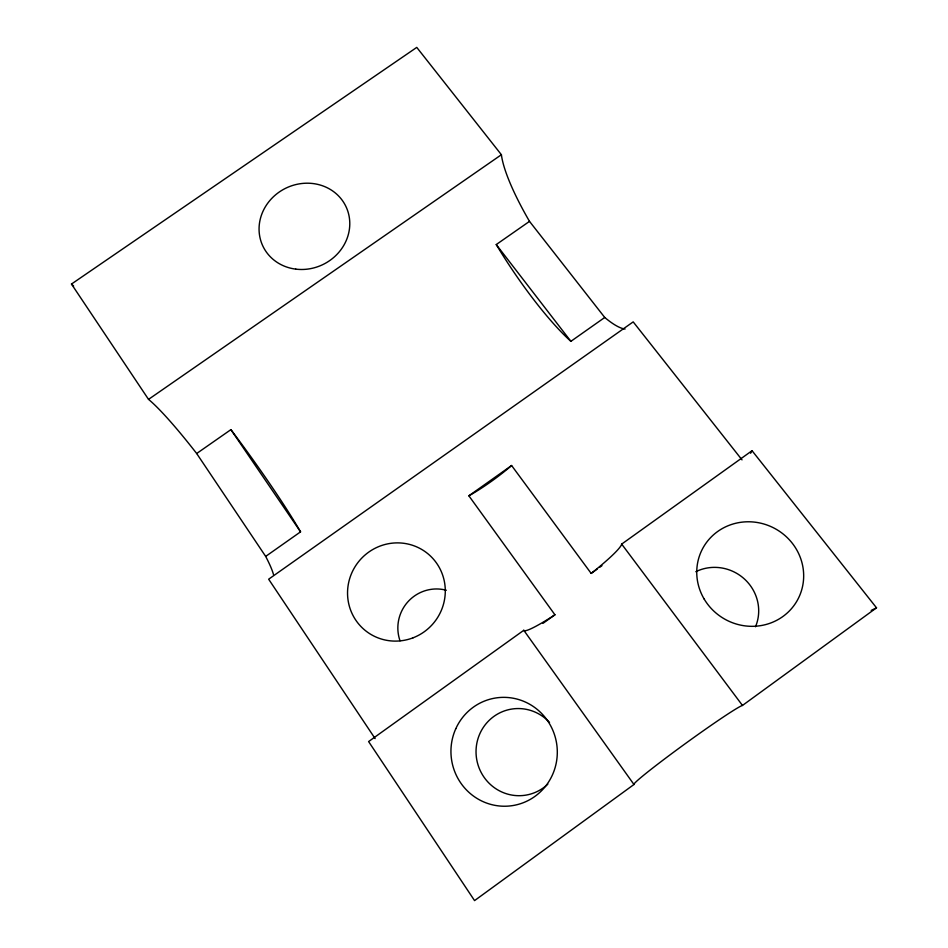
<?xml version="1.0" encoding="UTF-8"?>
<svg xmlns="http://www.w3.org/2000/svg" width="948" height="948" viewBox="0 0 948 948"><rect width="100%" height="100%" fill="white"/><g stroke="black" fill="none" stroke-linecap="round" stroke-linejoin="round"><path stroke-width="1.42" d="M750.591 453.239L752.048 450.715L876.521 607.822L742.474 705.454A67.379 2.939 -35.9 0 0 682.88 745.401A67.379 2.939 -35.9 0 0 633.963 784.494L474.557 900.6L368.606 741.573L523.794 630.29A65.27 6.423 -36 0 0 551.404 617.077L554.936 614.79L468.869 495.804L511.6 465.515L591.161 573.41L597.169 569.12M511.6 465.515L509.277 467.53A63.563 13.556 -36.2 0 1 471.393 494.382L468.869 495.804M591.161 573.41L594.669 570.637A65.128 7.051 -36.1 0 0 621.687 544.093L752.048 450.715M599.563 567.39L601.968 565.672M542.943 623.381L554.936 614.79M273.451 574.476A114.554 12.952 54.1 0 0 265.677 556.405L300.552 531.84L230.897 429.645L196.674 453.511A114.554 12.952 54.1 0 0 148.528 399.381L71.479 284.044L416.764 47.4L501.397 154.725A112.587 24.921 56.1 0 0 529.505 221.37L604.741 317.473A112.587 24.921 56.1 0 0 625.064 329.039M529.505 221.37L496.254 244.56A112.776 21.2 55.9 0 0 570.886 341.339L604.741 317.473M148.528 399.381L501.397 154.725M871.2 610.417L876.521 607.822M71.479 284.044L73.636 286.047M742.011 459.875L633.193 321.882L268.651 579.204L375.124 738.599M496.254 244.56L570.886 341.339M621.687 544.093L742.474 705.454M523.794 630.29L633.963 784.494M196.674 453.511L265.677 556.405M230.897 429.645A114.353 8.994 54.3 0 1 300.552 531.84M547.837 784.138A43.62 42.565 78.5 0 1 487.651 781.733A43.62 42.565 78.5 0 1 489.346 720.196A43.62 42.565 78.5 0 1 549.532 722.423M695.808 571.703A43.217 41.736 32.9 0 1 744.607 579.169A43.217 41.736 32.9 0 1 755.497 626.77M400.032 640.789A38.667 38.11 -61.7 0 1 446.33 590.249M455.798 728.704A54.474 53.159 81.5 0 0 509.052 806.037A54.474 53.159 81.5 0 0 547.517 720.634A54.474 53.159 81.5 0 0 455.798 728.704M704.163 599.041A53.953 51.773 28.5 0 0 796.758 601.328A53.953 51.773 28.5 0 0 749.714 521.791A53.953 51.773 28.5 0 0 704.163 599.041M295.812 269.137A46.014 42.459 -25.7 0 0 347.3 209.721A46.014 42.459 -25.7 0 0 270.156 200.17A46.014 42.459 -25.7 0 0 295.812 269.137M413.055 637.814A49.533 48.467 -51.5 0 0 427.904 553.762A49.533 48.467 -51.5 0 0 348.295 584.406A49.533 48.467 -51.5 0 0 413.055 637.814"/></g></svg>
